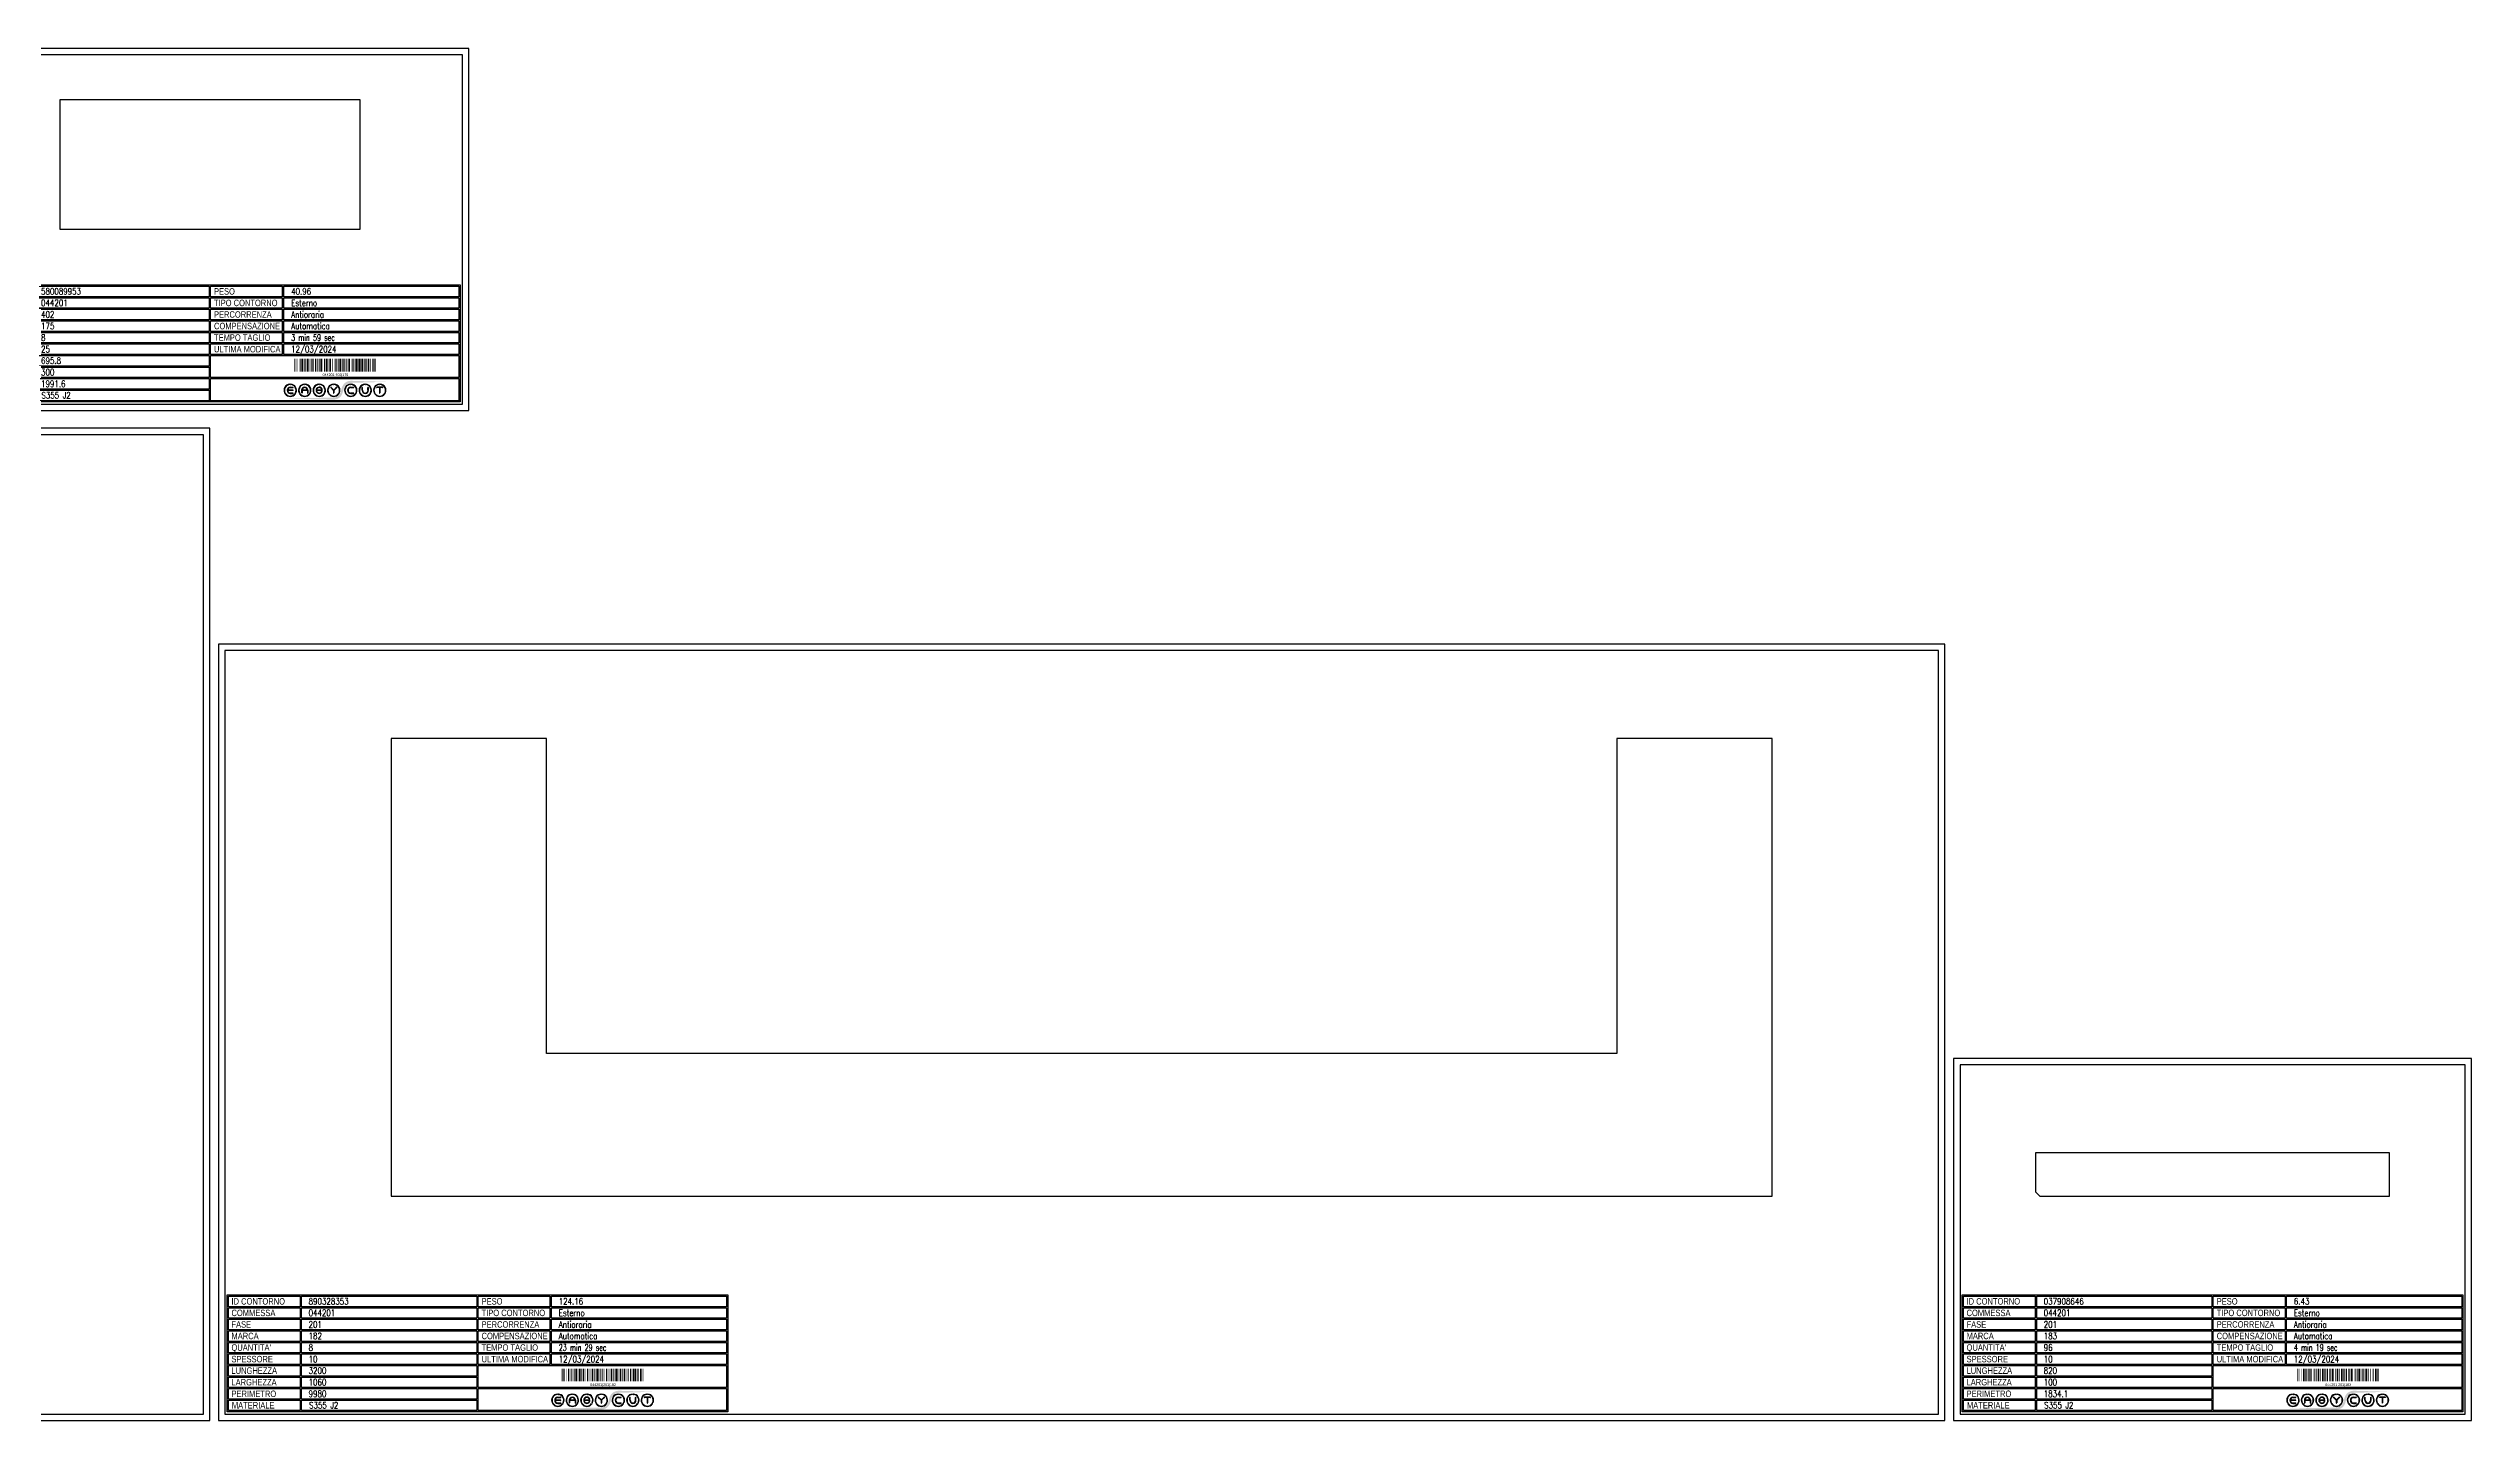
# Model space of a CAD drawing. Header units: millimetres. Extents: x 28039 to 145264, y 9873 to 40131.
# Drawn here: x 42145 to 47759, y 9873 to 13052 of the extents above; entities that cross this region are included whole.
import ezdxf
from ezdxf.enums import TextEntityAlignment as Align

# ---------------------------------------------------------------- set-up
doc = ezdxf.new("R2010")
doc.units = ezdxf.units.MM
doc.styles.add('EasyCutStyle', font='romans.shx', dxfattribs={"width": 0.8})
doc.styles.add('EasyCutStyle1', font='arial.ttf', dxfattribs={"width": 0.8})

# ---------------------------------------------------------------- blocks, each defined once
blk = doc.blocks.new('*U22')
at = {"color": 5}
blk.add_lwpolyline([(0, 0), (4000, 0), (4000, 2299), (0, 2299)], close=True, dxfattribs=at)
at = {"color": 7}
blk.add_lwpolyline([(15, 15), (3985, 15), (3985, 2284), (15, 2284)], close=True, dxfattribs=at)
at = {"color": 253}
blk.add_lwpolyline([(20, 291), (1180, 291), (1180, 20), (20, 20)], close=True, dxfattribs=at)
at = {"color": 2}
for points in [[(23, 288.1), (189.3, 288.1), (189.3, 263.7), (23, 263.7)], [(23, 288.1), (189.3, 288.1), (189.3, 263.7), (23, 263.7)], [(601.5, 288.1), (767.9, 288.1), (767.9, 263.7), (601.5, 263.7)], [(23, 261.4), (189.3, 261.4), (189.3, 237), (23, 237)], [(23, 234.6), (189.3, 234.6), (189.3, 210.2), (23, 210.2)], [(601.5, 261.4), (767.9, 261.4), (767.9, 237), (601.5, 237)], [(601.5, 234.6), (767.9, 234.6), (767.9, 210.2), (601.5, 210.2)], [(23, 207.9), (189.3, 207.9), (189.3, 183.4), (23, 183.4)], [(23, 181.1), (189.3, 181.1), (189.3, 156.7), (23, 156.7)], [(601.5, 207.9), (767.9, 207.9), (767.9, 183.4), (601.5, 183.4)], [(601.5, 181.1), (767.9, 181.1), (767.9, 156.7), (601.5, 156.7)], [(23, 154.3), (189.3, 154.3), (189.3, 129.9), (23, 129.9)], [(23, 127.6), (189.3, 127.6), (189.3, 103.1), (23, 103.1)], [(601.5, 154.3), (767.9, 154.3), (767.9, 129.9), (601.5, 129.9)], [(23, 100.8), (189.3, 100.8), (189.3, 76.4), (23, 76.4)], [(23, 74), (189.3, 74), (189.3, 49.6), (23, 49.6)], [(23, 47.3), (189.3, 47.3), (189.3, 22.9), (23, 22.9)]]:
    blk.add_lwpolyline(points, close=True, dxfattribs=at)
at = {"color": 1}
for points in [[(192.7, 288.1), (598.5, 288.1), (598.5, 263.7), (192.7, 263.7)], [(771.3, 288.1), (1177.2, 288.1), (1177.2, 263.7), (771.3, 263.7)], [(192.7, 261.4), (598.5, 261.4), (598.5, 237), (192.7, 237)], [(192.7, 234.6), (598.5, 234.6), (598.5, 210.2), (192.7, 210.2)], [(771.3, 261.4), (1177.2, 261.4), (1177.2, 237), (771.3, 237)], [(771.3, 234.6), (1177.2, 234.6), (1177.2, 210.2), (771.3, 210.2)], [(192.7, 207.9), (598.5, 207.9), (598.5, 183.4), (192.7, 183.4)], [(192.7, 181.1), (598.5, 181.1), (598.5, 156.7), (192.7, 156.7)], [(771.3, 207.9), (1177.2, 207.9), (1177.2, 183.4), (771.3, 183.4)], [(771.3, 181.1), (1177.2, 181.1), (1177.2, 156.7), (771.3, 156.7)], [(192.7, 154.3), (598.5, 154.3), (598.5, 129.9), (192.7, 129.9)], [(192.7, 127.6), (598.5, 127.6), (598.5, 103.1), (192.7, 103.1)], [(601.5, 127.6), (1177.2, 127.6), (1177.2, 76.4), (601.5, 76.4)], [(771.3, 154.3), (1177.2, 154.3), (1177.2, 129.9), (771.3, 129.9)], [(192.7, 100.8), (598.5, 100.8), (598.5, 76.4), (192.7, 76.4)], [(192.7, 74), (598.5, 74), (598.5, 49.6), (192.7, 49.6)], [(601.5, 74), (1177.2, 74), (1177.2, 22.9), (601.5, 22.9)], [(192.7, 47.3), (598.5, 47.3), (598.5, 22.9), (192.7, 22.9)]]:
    blk.add_lwpolyline(points, close=True, dxfattribs=at)
at = {"color": 161, "style": 'EasyCutStyle1', "width": 0.8}
for s, p in [('ID CONTORNO', (30.1, 268.6)), ('PESO', (609.6, 268.6)), ('COMMESSA', (30.1, 241.9)), ('FASE', (30.1, 215.1)), ('TIPO CONTORNO', (609.6, 241.9)), ('PERCORRENZA', (609.6, 215.1)), ("QUANTITA'", (30.1, 161.6)), ('MARCA', (30.1, 188.4)), ('TEMPO TAGLIO', (609.6, 161.6)), ('COMPENSAZIONE', (609.6, 188.4)), ('SPESSORE', (30.1, 134.8)), ('LUNGHEZZA', (30.1, 108.1)), ('ULTIMA MODIFICA', (609.6, 134.8)), ('LARGHEZZA', (30.1, 81.3)), ('PERIMETRO', (30.1, 54.5)), ('MATERIALE', (31, 27.8))]:
    blk.add_text(s, height=15, dxfattribs=at).set_placement(p)
at = {"style": 'EasyCutStyle'}
for tag, p, width in [('IDSHAPE', (208.9, 268.6), 0.8), ('WEIGTHSHAPE', (788.4, 268.6), 0.8), ('ORDERSHAPE', (208.9, 241.9), 0.8), ('PHASESHAPE', (208.9, 215.1), 0.8), ('TYPESHAPE', (788.4, 241.9), 0.8), ('JOUSHAPE', (788.4, 215.1), 0.8), ('QTASHAPE', (208.9, 161.6), 0.8), ('MKSHAPE', (208.9, 188.4), 0.8), ('TIMECUTSHAPE', (788.4, 161.6), 0.65), ('COMPSHAPE', (788.4, 188.4), 0.8), ('TKSHAPE', (208.9, 134.8), 0.8), ('LENGTHSHAPE', (208.9, 108.1), 0.8), ('LASTMODIFYSHAPE', (788.4, 134.8), 0.8), ('HEIGHTSHAPE', (208.9, 81.3), 0.8), ('PERIMETERSHAPE', (208.9, 54.5), 0.8), ('MATSHAPE', (209.8, 27.8), 0.8)]:
    blk.add_attdef(tag, p, '', height=15, dxfattribs=dict(at, width=width))
blk = doc.blocks.new('*U26')
at = {"color": 5}
blk.add_lwpolyline([(0, 0), (4000, 0), (4000, 1799), (0, 1799)], close=True, dxfattribs=at)
at = {"color": 7}
blk.add_lwpolyline([(15, 15), (3985, 15), (3985, 1784), (15, 1784)], close=True, dxfattribs=at)
at = {"color": 253}
blk.add_lwpolyline([(20, 291), (1180, 291), (1180, 20), (20, 20)], close=True, dxfattribs=at)
at = {"color": 2}
for points in [[(23, 288.1), (189.3, 288.1), (189.3, 263.7), (23, 263.7)], [(23, 288.1), (189.3, 288.1), (189.3, 263.7), (23, 263.7)], [(601.5, 288.1), (767.9, 288.1), (767.9, 263.7), (601.5, 263.7)], [(23, 261.4), (189.3, 261.4), (189.3, 237), (23, 237)], [(23, 234.6), (189.3, 234.6), (189.3, 210.2), (23, 210.2)], [(601.5, 261.4), (767.9, 261.4), (767.9, 237), (601.5, 237)], [(601.5, 234.6), (767.9, 234.6), (767.9, 210.2), (601.5, 210.2)], [(23, 207.9), (189.3, 207.9), (189.3, 183.4), (23, 183.4)], [(23, 181.1), (189.3, 181.1), (189.3, 156.7), (23, 156.7)], [(601.5, 207.9), (767.9, 207.9), (767.9, 183.4), (601.5, 183.4)], [(601.5, 181.1), (767.9, 181.1), (767.9, 156.7), (601.5, 156.7)], [(23, 154.3), (189.3, 154.3), (189.3, 129.9), (23, 129.9)], [(23, 127.6), (189.3, 127.6), (189.3, 103.1), (23, 103.1)], [(601.5, 154.3), (767.9, 154.3), (767.9, 129.9), (601.5, 129.9)], [(23, 100.8), (189.3, 100.8), (189.3, 76.4), (23, 76.4)], [(23, 74), (189.3, 74), (189.3, 49.6), (23, 49.6)], [(23, 47.3), (189.3, 47.3), (189.3, 22.9), (23, 22.9)]]:
    blk.add_lwpolyline(points, close=True, dxfattribs=at)
at = {"color": 1}
for points in [[(192.7, 288.1), (598.5, 288.1), (598.5, 263.7), (192.7, 263.7)], [(771.3, 288.1), (1177.2, 288.1), (1177.2, 263.7), (771.3, 263.7)], [(192.7, 261.4), (598.5, 261.4), (598.5, 237), (192.7, 237)], [(192.7, 234.6), (598.5, 234.6), (598.5, 210.2), (192.7, 210.2)], [(771.3, 261.4), (1177.2, 261.4), (1177.2, 237), (771.3, 237)], [(771.3, 234.6), (1177.2, 234.6), (1177.2, 210.2), (771.3, 210.2)], [(192.7, 207.9), (598.5, 207.9), (598.5, 183.4), (192.7, 183.4)], [(192.7, 181.1), (598.5, 181.1), (598.5, 156.7), (192.7, 156.7)], [(771.3, 207.9), (1177.2, 207.9), (1177.2, 183.4), (771.3, 183.4)], [(771.3, 181.1), (1177.2, 181.1), (1177.2, 156.7), (771.3, 156.7)], [(192.7, 154.3), (598.5, 154.3), (598.5, 129.9), (192.7, 129.9)], [(192.7, 127.6), (598.5, 127.6), (598.5, 103.1), (192.7, 103.1)], [(601.5, 127.6), (1177.2, 127.6), (1177.2, 76.4), (601.5, 76.4)], [(771.3, 154.3), (1177.2, 154.3), (1177.2, 129.9), (771.3, 129.9)], [(192.7, 100.8), (598.5, 100.8), (598.5, 76.4), (192.7, 76.4)], [(192.7, 74), (598.5, 74), (598.5, 49.6), (192.7, 49.6)], [(601.5, 74), (1177.2, 74), (1177.2, 22.9), (601.5, 22.9)], [(192.7, 47.3), (598.5, 47.3), (598.5, 22.9), (192.7, 22.9)]]:
    blk.add_lwpolyline(points, close=True, dxfattribs=at)
at = {"color": 161, "style": 'EasyCutStyle1', "width": 0.8}
for s, p in [('ID CONTORNO', (30.1, 268.6)), ('PESO', (609.6, 268.6)), ('COMMESSA', (30.1, 241.9)), ('FASE', (30.1, 215.1)), ('TIPO CONTORNO', (609.6, 241.9)), ('PERCORRENZA', (609.6, 215.1)), ("QUANTITA'", (30.1, 161.6)), ('MARCA', (30.1, 188.4)), ('TEMPO TAGLIO', (609.6, 161.6)), ('COMPENSAZIONE', (609.6, 188.4)), ('SPESSORE', (30.1, 134.8)), ('LUNGHEZZA', (30.1, 108.1)), ('ULTIMA MODIFICA', (609.6, 134.8)), ('LARGHEZZA', (30.1, 81.3)), ('PERIMETRO', (30.1, 54.5)), ('MATERIALE', (31, 27.8))]:
    blk.add_text(s, height=15, dxfattribs=at).set_placement(p)
at = {"style": 'EasyCutStyle'}
for tag, p, width in [('IDSHAPE', (208.9, 268.6), 0.8), ('WEIGTHSHAPE', (788.4, 268.6), 0.8), ('ORDERSHAPE', (208.9, 241.9), 0.8), ('PHASESHAPE', (208.9, 215.1), 0.8), ('TYPESHAPE', (788.4, 241.9), 0.8), ('JOUSHAPE', (788.4, 215.1), 0.8), ('QTASHAPE', (208.9, 161.6), 0.8), ('MKSHAPE', (208.9, 188.4), 0.8), ('TIMECUTSHAPE', (788.4, 161.6), 0.65), ('COMPSHAPE', (788.4, 188.4), 0.8), ('TKSHAPE', (208.9, 134.8), 0.8), ('LENGTHSHAPE', (208.9, 108.1), 0.8), ('LASTMODIFYSHAPE', (788.4, 134.8), 0.8), ('HEIGHTSHAPE', (208.9, 81.3), 0.8), ('PERIMETERSHAPE', (208.9, 54.5), 0.8), ('MATSHAPE', (209.8, 27.8), 0.8)]:
    blk.add_attdef(tag, p, '', height=15, dxfattribs=dict(at, width=width))
blk = doc.blocks.new('Logo')
h = blk.add_hatch(color=256)
h.set_gradient(color1=(255, 0, 0), color2=(255, 255, 0), tint=1)
h.paths.add_polyline_path([(20.5, 4.4, -0.339454), (37.1, 17.2), (118.6, 19.6), (37.1, 22, 0.339454), (15.8, 5.7), (13.2, -4.2, -0.339454), (-3.4, -16.9), (-118.2, -19.3), (-3.4, -21.7, 0.339454), (17.8, -5.4)])
for color, points in [(140, [(-115.9, -5.7, -1), (-116.7, -6.1, -0.520567), (-104.9, 14.3, -1), (-104.9, 13.5, 0.520567)]), (256, [(-97.3, 0.4), (-110, 0.4, -0.394366), (-103.7, 6.3), (-97.3, 6.3, 1), (-97.3, 7.2), (-103.7, 7.2, 1), (-103.7, -7.2), (-97.3, -7.2, 1), (-97.3, -6.3), (-103.7, -6.3, -0.394366), (-110, -0.4), (-97.3, -0.4, 1)]), (140, [(-91.4, -5.7, 1), (-90.6, -6.1, 0.520567), (-102.4, 14.3, 0.916853), (-102.6, 13.5, 0.043377), (-102.5, 13.5, -0.520567)]), (140, [(-82.3, -5.7, -1), (-83.1, -6.1, -0.520567), (-71.3, 14.3, -1), (-71.3, 13.5, 0.520567)]), (140, [(-57.8, -5.7, 1), (-57, -6.1, 0.520567), (-68.8, 14.3, 1), (-68.9, 13.5, -0.520567)]), (140, [(-48.7, -5.7, -1), (-49.5, -6.1, -0.520567), (-37.7, 14.3, -1), (-37.7, 13.5, 0.520567)]), (256, [(-31.2, -0.4, -0.486114), (-30.3, -1.5, -0.776377), (-42.6, -1.6, 1), (-43.4, -1.9, 0.776377), (-29.5, -1.7, 0.486114), (-31.2, 0.4), (-41.8, 0.4, -0.486114), (-42.6, 1.5, -0.776377), (-30.4, 1.6, 1), (-29.5, 1.9, 0.776377), (-43.5, 1.7, 0.486114), (-41.8, -0.4)]), (140, [(-24.2, -5.7, 1), (-23.4, -6.1, 0.520567), (-35.2, 14.3, 1), (-35.3, 13.5, -0.520567)]), (140, [(-15.1, -5.7, -1), (-15.9, -6.1, -0.520567), (-4.1, 14.3, -1), (-4.1, 13.5, 0.520567)]), (256, [(-9.3, 7.1, 1), (-10, 6.5), (-3.3, -0.2), (-3.3, -6.3, 1), (-2.4, -6.3), (-2.4, -0.2), (4.2, 6.5, 1), (3.6, 7.1), (-2.9, 0.6)]), (140, [(9.4, -5.7, 1), (10.2, -6.1, 0.520567), (-1.6, 14.3, 1), (-1.7, 13.5, -0.520567)]), (140, [(24.2, -5.7, -1), (23.4, -6.1, -0.520567), (35.2, 14.3, -1), (35.3, 13.5, 0.520567)]), (256, [(36.5, -7.2), (42.8, -7.2, 1), (42.8, -6.3), (36.5, -6.3, -1), (36.5, 6.3), (42.8, 6.3, 1), (42.8, 7.2), (36.5, 7.2, 1)]), (140, [(48.7, -5.7, 1), (49.5, -6.1, 0.520567), (37.7, 14.3, 1), (37.7, 13.5, -0.520567)]), (140, [(57.8, -5.7, -1), (57, -6.1, -0.520567), (68.8, 14.3, -1), (68.9, 13.5, 0.520567)]), (256, [(63.7, 0), (63.7, 6.3, 1), (62.9, 6.3), (62.9, 0, 1), (77.3, 0), (77.3, 6.3, 1), (76.4, 6.3), (76.4, 0, -1)]), (140, [(82.3, -5.7, 1), (83.1, -6.1, 0.520567), (71.3, 14.3, 1), (71.3, 13.5, -0.520567)]), (140, [(91.4, -5.7, -1), (90.6, -6.1, -0.520567), (102.4, 14.3, -1), (102.5, 13.5, 0.520567)]), (256, [(96.9, 7.2, 1), (96.9, 6.3), (103.2, 6.3), (103.2, -6.3, 1), (104.1, -6.3), (104.1, 6.3), (110.4, 6.3, 1), (110.4, 7.2)]), (140, [(115.9, -5.7, 1), (116.7, -6.1, 0.520567), (104.9, 14.3, 1), (104.9, 13.5, -0.520567)]), (140, [(-91.9, -8.3, 1), (-92.6, -7.8, -0.520567), (-114.8, -7.8, 1), (-115.5, -8.3, 0.520567)]), (140, [(-58.3, -8.3, 1), (-59, -7.8, -0.520567), (-81.2, -7.8, 1), (-81.9, -8.3, 0.520567)]), (140, [(-24.7, -8.3, 1), (-25.4, -7.8, -0.520567), (-47.6, -7.8, 1), (-48.3, -8.3, 0.520567)]), (140, [(8.9, -8.3, 1), (8.2, -7.8, -0.520567), (-14, -7.8, 1), (-14.7, -8.3, 0.520567)]), (140, [(48.3, -8.3, 1), (47.6, -7.8, -0.520567), (25.4, -7.8, 1), (24.7, -8.3, 0.520567)]), (140, [(81.9, -8.3, 1), (81.2, -7.8, -0.520567), (59, -7.8, 1), (58.3, -8.3, 0.520567)]), (140, [(115.5, -8.3, 1), (114.8, -7.8, -0.520567), (92.6, -7.8, 1), (91.9, -8.3, 0.520567)])]:
    blk.add_hatch(color=color).paths.add_polyline_path(points)
h = blk.add_hatch(color=256)
h.paths.add_polyline_path([(-63.7, -0.4), (-63.7, -6.3, 1), (-62.9, -6.3), (-62.9, 0, 1), (-77.3, 0), (-77.3, -6.3, 1), (-76.4, -6.3), (-76.4, -0.4)])
h.paths.add_polyline_path([(-76.4, 0.4, -0.933992), (-63.8, 0.4)], flags=16)
for p, q in [((-97.3, 0.4), (-110, 0.4)), ((-103.7, 7.2), (-97.3, 7.2)), ((-103.7, 6.3), (-97.3, 6.3)), ((-77.3, 0), (-77.3, -6.3)), ((-63.8, 0.4), (-76.4, 0.4)), ((-62.9, 0), (-62.9, -6.3)), ((-31.2, 0.4), (-41.8, 0.4)), ((-3.3, -0.2), (-10, 6.5)), ((-2.9, 0.6), (-9.3, 7.1)), ((-2.9, 0.6), (3.6, 7.1)), ((-2.4, -0.2), (4.2, 6.5)), ((36.5, 7.2), (42.8, 7.2)), ((36.5, 6.3), (42.8, 6.3)), ((62.9, 0), (62.9, 6.3)), ((63.7, 0), (63.7, 6.3)), ((76.4, 0), (76.4, 6.3)), ((77.3, 0), (77.3, 6.3)), ((110.4, 7.2), (96.9, 7.2)), ((103.2, 6.3), (96.9, 6.3)), ((103.2, 6.3), (103.2, -6.3)), ((104.1, 6.3), (104.1, -6.3)), ((110.4, 6.3), (104.1, 6.3)), ((-97.3, -0.4), (-110, -0.4)), ((-103.7, -6.3), (-97.3, -6.3)), ((-103.7, -7.2), (-97.3, -7.2)), ((-76.4, -0.4), (-76.4, -6.3)), ((-63.7, -0.4), (-76.4, -0.4)), ((-63.7, -0.4), (-63.7, -6.3)), ((-31.2, -0.4), (-41.8, -0.4)), ((-3.3, -0.2), (-3.3, -6.3)), ((-2.4, -0.2), (-2.4, -6.3)), ((36.5, -6.3), (42.8, -6.3)), ((36.5, -7.2), (42.8, -7.2))]:
    blk.add_line(p, q)
at = {"color": 140}
for centre, radius, start, end in [((-103.7, 0), 14.4, 95, 205), ((-103.7, 0), 13.5, 95, 205), ((-104.9, 13.9), 0.432, 275, 95), ((-102.5, 13.9), 0.432, 85, 265), ((-103.7, 0), 13.5, 335, 85), ((-103.7, 0), 14.4, 335, 85), ((-70.1, 0), 14.4, 95, 205), ((-70.1, 0), 13.5, 95, 205), ((-71.3, 13.9), 0.432, 275, 95), ((-68.9, 13.9), 0.432, 85, 265), ((-70.1, 0), 13.5, 335, 85), ((-70.1, 0), 14.4, 335, 85), ((-36.5, 0), 14.4, 95, 205), ((-36.5, 0), 13.5, 95, 205), ((-37.7, 13.9), 0.432, 275, 95), ((-35.3, 13.9), 0.432, 85, 265), ((-36.5, 0), 13.5, 335, 85), ((-36.5, 0), 14.4, 335, 85), ((-2.9, 0), 14.4, 95, 205), ((-2.9, 0), 13.5, 95, 205), ((-4.1, 13.9), 0.432, 275, 95), ((-1.7, 13.9), 0.432, 85, 265), ((-2.9, 0), 13.5, 335, 85), ((-2.9, 0), 14.4, 335, 85), ((36.5, 0), 14.4, 95, 205), ((36.5, 0), 13.5, 95, 205), ((35.3, 13.9), 0.432, 275, 95), ((37.7, 13.9), 0.432, 85, 265), ((36.5, 0), 14.4, 335, 85), ((36.5, 0), 13.5, 335, 85), ((70.1, 0), 14.4, 95, 205), ((70.1, 0), 13.5, 95, 205), ((68.9, 13.9), 0.432, 275, 95), ((71.3, 13.9), 0.432, 85, 265), ((70.1, 0), 14.4, 335, 85), ((70.1, 0), 13.5, 335, 85), ((103.7, 0), 14.4, 95, 205), ((103.7, 0), 13.5, 95, 205), ((102.5, 13.9), 0.432, 275, 95), ((104.9, 13.9), 0.432, 85, 265), ((103.7, 0), 14.4, 335, 85), ((103.7, 0), 13.5, 335, 85), ((-116.3, -5.9), 0.432, 205, 25), ((-115.1, -8), 0.432, 35, 215), ((-103.7, 0), 14.4, 215, 325), ((-103.7, 0), 13.5, 215, 325), ((-92.2, -8), 0.432, 325, 145), ((-91, -5.9), 0.432, 155, 335), ((-82.7, -5.9), 0.432, 205, 25), ((-81.5, -8), 0.432, 35, 215), ((-70.1, 0), 14.4, 215, 325), ((-70.1, 0), 13.5, 215, 325), ((-58.6, -8), 0.432, 325, 145), ((-57.4, -5.9), 0.432, 155, 335), ((-49.1, -5.9), 0.432, 205, 25), ((-47.9, -8), 0.432, 35, 215), ((-36.5, 0), 14.4, 215, 325), ((-36.5, 0), 13.5, 215, 325), ((-25, -8), 0.432, 325, 145), ((-23.8, -5.9), 0.432, 155, 335), ((-15.5, -5.9), 0.432, 205, 25), ((-14.3, -8), 0.432, 35, 215), ((-2.9, 0), 14.4, 215, 325), ((-2.9, 0), 13.5, 215, 325), ((8.6, -8), 0.432, 325, 145), ((9.8, -5.9), 0.432, 155, 335), ((23.8, -5.9), 0.432, 205, 25), ((25, -8), 0.432, 35, 215), ((36.5, 0), 14.4, 215, 325), ((36.5, 0), 13.5, 215, 325), ((47.9, -8), 0.432, 325, 145), ((49.1, -5.9), 0.432, 155, 335), ((57.4, -5.9), 0.432, 205, 25), ((58.6, -8), 0.432, 35, 215), ((70.1, 0), 14.4, 215, 325), ((70.1, 0), 13.5, 215, 325), ((81.5, -8), 0.432, 325, 145), ((82.7, -5.9), 0.432, 155, 335), ((91, -5.9), 0.432, 205, 25), ((92.2, -8), 0.432, 35, 215), ((103.7, 0), 14.4, 215, 325), ((103.7, 0), 13.5, 215, 325), ((115.1, -8), 0.432, 325, 145), ((116.3, -5.9), 0.432, 155, 335)]:
    blk.add_arc(centre, radius, start, end, dxfattribs=at)
for centre, radius, start, end in [((-103.7, 0), 7.2, 90, 270), ((-103.7, 0), 6.34, 90, 176.0904), ((-97.3, 6.8), 0.432, 270, 90), ((-97.3, 0), 0.432, 270, 90), ((-70.1, 0), 7.2, 0, 180), ((-70.1, 0), 6.34, 3.9096, 176.0904), ((-36.5, 0), 7.2, 15, 166.2998), ((-41.8, 1.3), 1.73, 166.2998, 270), ((-41.8, 1.3), 0.864, 166.2998, 270), ((-36.5, 0), 6.34, 15, 166.2998), ((-31.2, -1.3), 1.73, 346.2998, 90), ((-29.9, 1.8), 0.432, 195, 15), ((-9.6, 6.8), 0.432, 45, 225), ((3.9, 6.8), 0.432, 315, 135), ((36.5, 0), 7.2, 90, 270), ((36.5, 0), 6.34, 90, 270), ((42.8, 6.8), 0.432, 270, 90), ((63.3, 6.3), 0.432, 0, 180), ((70.1, 0), 7.2, 180, 0), ((70.1, 0), 6.34, 180, 0), ((76.8, 6.3), 0.432, 0, 180), ((96.9, 6.8), 0.432, 90, 270), ((110.4, 6.8), 0.432, 270, 90), ((-103.7, 0), 6.34, 183.9096, 270), ((-97.3, -6.8), 0.432, 270, 90), ((-76.8, -6.3), 0.432, 180, 0), ((-63.3, -6.3), 0.432, 180, 0), ((-43, -1.8), 0.432, 15, 195), ((-36.5, 0), 7.2, 195, 346.2998), ((-36.5, 0), 6.34, 195, 346.2998), ((-31.2, -1.3), 0.864, 346.2998, 90), ((-2.9, -6.3), 0.432, 180, 0), ((42.8, -6.8), 0.432, 270, 90), ((103.7, -6.3), 0.432, 180, 0)]:
    blk.add_arc(centre, radius, start, end)
blk = doc.blocks.new('BARCODE128_890328353', base_point=(43428.8, 9953.4))
at = {"linetype": 'Continuous'}
for points, const_width in [([(43429.8, 9953.4), (43429.8, 9983.4)], 2), ([(43432.3, 9953.4), (43432.3, 9983.4)], 1), ([(43435.3, 9953.4), (43435.3, 9983.4)], 1), ([(43440.3, 9953.4), (43440.3, 9983.4)], 1), ([(43444.3, 9953.4), (43444.3, 9983.4)], 3), ([(43447.8, 9953.4), (43447.8, 9983.4)], 2), ([(43451.8, 9953.4), (43451.8, 9983.4)], 2), ([(43455.3, 9953.4), (43455.3, 9983.4)], 1), ([(43459.3, 9953.4), (43459.3, 9983.4)], 3), ([(43462.8, 9953.4), (43462.8, 9983.4)], 2), ([(43466.3, 9953.4), (43466.3, 9983.4)], 1), ([(43470.3, 9953.4), (43470.3, 9983.4)], 3), ([(43473.8, 9953.4), (43473.8, 9983.4)], 2), ([(43478.3, 9953.4), (43478.3, 9983.4)], 3), ([(43482.3, 9953.4), (43482.3, 9983.4)], 1), ([(43484.3, 9953.4), (43484.3, 9983.4)], 1), ([(43488.3, 9953.4), (43488.3, 9983.4)], 3), ([(43491.8, 9953.4), (43491.8, 9983.4)], 2), ([(43495.3, 9953.4), (43495.3, 9983.4)], 1), ([(43499.3, 9953.4), (43499.3, 9983.4)], 3), ([(43503.8, 9953.4), (43503.8, 9983.4)], 2), ([(43506.3, 9953.4), (43506.3, 9983.4)], 1), ([(43508.3, 9953.4), (43508.3, 9983.4)], 1), ([(43511.8, 9953.4), (43511.8, 9983.4)], 4), ([(43517.8, 9953.4), (43517.8, 9983.4)], 2), ([(43522.3, 9953.4), (43522.3, 9983.4)], 3), ([(43526.3, 9953.4), (43526.3, 9983.4)], 1), ([(43528.3, 9953.4), (43528.3, 9983.4)], 1), ([(43532.3, 9953.4), (43532.3, 9983.4)], 3), ([(43535.8, 9953.4), (43535.8, 9983.4)], 2), ([(43539.3, 9953.4), (43539.3, 9983.4)], 1), ([(43543.3, 9953.4), (43543.3, 9983.4)], 3), ([(43547.8, 9953.4), (43547.8, 9983.4)], 2), ([(43550.3, 9953.4), (43550.3, 9983.4)], 1), ([(43552.3, 9953.4), (43552.3, 9983.4)], 1), ([(43555.8, 9953.4), (43555.8, 9983.4)], 4), ([(43561.3, 9953.4), (43561.3, 9983.4)], 1), ([(43565.3, 9953.4), (43565.3, 9983.4)], 3), ([(43569.8, 9953.4), (43569.8, 9983.4)], 2), ([(43573.3, 9953.4), (43573.3, 9983.4)], 3), ([(43576.3, 9953.4), (43576.3, 9983.4)], 1), ([(43579.8, 9953.4), (43579.8, 9983.4)], 2), ([(43583.8, 9953.4), (43583.8, 9983.4)], 2), ([(43588.3, 9953.4), (43588.3, 9983.4)], 3), ([(43592.3, 9953.4), (43592.3, 9983.4)], 1), ([(43595.3, 9953.4), (43595.3, 9983.4)], 3), ([(43599.8, 9953.4), (43599.8, 9983.4)], 4), ([(43603.3, 9953.4), (43603.3, 9983.4)], 1), ([(43605.8, 9953.4), (43605.8, 9983.4)], 2), ([(43611.3, 9953.4), (43611.3, 9983.4)], 3), ([(43614.3, 9953.4), (43614.3, 9983.4)], 1), ([(43616.8, 9953.4), (43616.8, 9983.4)], 2)]:
    blk.add_lwpolyline(points, dxfattribs=dict(at, const_width=const_width))
blk.add_text('044201|201|182', height=6).set_placement((43524.3, 9942.9), align=Align.CENTER)
blk = doc.blocks.new('*U4')
at = {"color": 5}
blk.add_lwpolyline([(0, 0), (1200, 0), (1200, 839), (0, 839)], close=True, dxfattribs=at)
at = {"color": 7}
blk.add_lwpolyline([(15, 15), (1185, 15), (1185, 824), (15, 824)], close=True, dxfattribs=at)
at = {"color": 253}
blk.add_lwpolyline([(20, 291), (1180, 291), (1180, 20), (20, 20)], close=True, dxfattribs=at)
at = {"color": 2}
for points in [[(23, 288.1), (189.3, 288.1), (189.3, 263.7), (23, 263.7)], [(23, 288.1), (189.3, 288.1), (189.3, 263.7), (23, 263.7)], [(601.5, 288.1), (767.9, 288.1), (767.9, 263.7), (601.5, 263.7)], [(23, 261.4), (189.3, 261.4), (189.3, 237), (23, 237)], [(23, 234.6), (189.3, 234.6), (189.3, 210.2), (23, 210.2)], [(601.5, 261.4), (767.9, 261.4), (767.9, 237), (601.5, 237)], [(601.5, 234.6), (767.9, 234.6), (767.9, 210.2), (601.5, 210.2)], [(23, 207.9), (189.3, 207.9), (189.3, 183.4), (23, 183.4)], [(23, 181.1), (189.3, 181.1), (189.3, 156.7), (23, 156.7)], [(601.5, 207.9), (767.9, 207.9), (767.9, 183.4), (601.5, 183.4)], [(601.5, 181.1), (767.9, 181.1), (767.9, 156.7), (601.5, 156.7)], [(23, 154.3), (189.3, 154.3), (189.3, 129.9), (23, 129.9)], [(23, 127.6), (189.3, 127.6), (189.3, 103.1), (23, 103.1)], [(601.5, 154.3), (767.9, 154.3), (767.9, 129.9), (601.5, 129.9)], [(23, 100.8), (189.3, 100.8), (189.3, 76.4), (23, 76.4)], [(23, 74), (189.3, 74), (189.3, 49.6), (23, 49.6)], [(23, 47.3), (189.3, 47.3), (189.3, 22.9), (23, 22.9)]]:
    blk.add_lwpolyline(points, close=True, dxfattribs=at)
at = {"color": 1}
for points in [[(192.7, 288.1), (598.5, 288.1), (598.5, 263.7), (192.7, 263.7)], [(771.3, 288.1), (1177.2, 288.1), (1177.2, 263.7), (771.3, 263.7)], [(192.7, 261.4), (598.5, 261.4), (598.5, 237), (192.7, 237)], [(192.7, 234.6), (598.5, 234.6), (598.5, 210.2), (192.7, 210.2)], [(771.3, 261.4), (1177.2, 261.4), (1177.2, 237), (771.3, 237)], [(771.3, 234.6), (1177.2, 234.6), (1177.2, 210.2), (771.3, 210.2)], [(192.7, 207.9), (598.5, 207.9), (598.5, 183.4), (192.7, 183.4)], [(192.7, 181.1), (598.5, 181.1), (598.5, 156.7), (192.7, 156.7)], [(771.3, 207.9), (1177.2, 207.9), (1177.2, 183.4), (771.3, 183.4)], [(771.3, 181.1), (1177.2, 181.1), (1177.2, 156.7), (771.3, 156.7)], [(192.7, 154.3), (598.5, 154.3), (598.5, 129.9), (192.7, 129.9)], [(192.7, 127.6), (598.5, 127.6), (598.5, 103.1), (192.7, 103.1)], [(601.5, 127.6), (1177.2, 127.6), (1177.2, 76.4), (601.5, 76.4)], [(771.3, 154.3), (1177.2, 154.3), (1177.2, 129.9), (771.3, 129.9)], [(192.7, 100.8), (598.5, 100.8), (598.5, 76.4), (192.7, 76.4)], [(192.7, 74), (598.5, 74), (598.5, 49.6), (192.7, 49.6)], [(601.5, 74), (1177.2, 74), (1177.2, 22.9), (601.5, 22.9)], [(192.7, 47.3), (598.5, 47.3), (598.5, 22.9), (192.7, 22.9)]]:
    blk.add_lwpolyline(points, close=True, dxfattribs=at)
at = {"color": 161, "style": 'EasyCutStyle1', "width": 0.8}
for s, p in [('ID CONTORNO', (30.1, 268.6)), ('PESO', (609.6, 268.6)), ('COMMESSA', (30.1, 241.9)), ('FASE', (30.1, 215.1)), ('TIPO CONTORNO', (609.6, 241.9)), ('PERCORRENZA', (609.6, 215.1)), ("QUANTITA'", (30.1, 161.6)), ('MARCA', (30.1, 188.4)), ('TEMPO TAGLIO', (609.6, 161.6)), ('COMPENSAZIONE', (609.6, 188.4)), ('SPESSORE', (30.1, 134.8)), ('LUNGHEZZA', (30.1, 108.1)), ('ULTIMA MODIFICA', (609.6, 134.8)), ('LARGHEZZA', (30.1, 81.3)), ('PERIMETRO', (30.1, 54.5)), ('MATERIALE', (31, 27.8))]:
    blk.add_text(s, height=15, dxfattribs=at).set_placement(p)
at = {"style": 'EasyCutStyle'}
for tag, p, width in [('IDSHAPE', (208.9, 268.6), 0.8), ('WEIGTHSHAPE', (788.4, 268.6), 0.8), ('ORDERSHAPE', (208.9, 241.9), 0.8), ('PHASESHAPE', (208.9, 215.1), 0.8), ('TYPESHAPE', (788.4, 241.9), 0.8), ('JOUSHAPE', (788.4, 215.1), 0.8), ('QTASHAPE', (208.9, 161.6), 0.8), ('MKSHAPE', (208.9, 188.4), 0.8), ('TIMECUTSHAPE', (788.4, 161.6), 0.65), ('COMPSHAPE', (788.4, 188.4), 0.8), ('TKSHAPE', (208.9, 134.8), 0.8), ('LENGTHSHAPE', (208.9, 108.1), 0.8), ('LASTMODIFYSHAPE', (788.4, 134.8), 0.8), ('HEIGHTSHAPE', (208.9, 81.3), 0.8), ('PERIMETERSHAPE', (208.9, 54.5), 0.8), ('MATSHAPE', (209.8, 27.8), 0.8)]:
    blk.add_attdef(tag, p, '', height=15, dxfattribs=dict(at, width=width))
blk = doc.blocks.new('BARCODE128_037908646', base_point=(47448.8, 9953.4))
at = {"linetype": 'Continuous'}
for points, const_width in [([(47449.8, 9953.4), (47449.8, 9983.4)], 2), ([(47452.3, 9953.4), (47452.3, 9983.4)], 1), ([(47455.3, 9953.4), (47455.3, 9983.4)], 1), ([(47460.3, 9953.4), (47460.3, 9983.4)], 1), ([(47464.3, 9953.4), (47464.3, 9983.4)], 3), ([(47467.8, 9953.4), (47467.8, 9983.4)], 2), ([(47471.8, 9953.4), (47471.8, 9983.4)], 2), ([(47475.3, 9953.4), (47475.3, 9983.4)], 1), ([(47479.3, 9953.4), (47479.3, 9983.4)], 3), ([(47482.8, 9953.4), (47482.8, 9983.4)], 2), ([(47486.3, 9953.4), (47486.3, 9983.4)], 1), ([(47490.3, 9953.4), (47490.3, 9983.4)], 3), ([(47493.8, 9953.4), (47493.8, 9983.4)], 2), ([(47498.3, 9953.4), (47498.3, 9983.4)], 3), ([(47502.3, 9953.4), (47502.3, 9983.4)], 1), ([(47504.3, 9953.4), (47504.3, 9983.4)], 1), ([(47508.3, 9953.4), (47508.3, 9983.4)], 3), ([(47511.8, 9953.4), (47511.8, 9983.4)], 2), ([(47515.3, 9953.4), (47515.3, 9983.4)], 1), ([(47519.3, 9953.4), (47519.3, 9983.4)], 3), ([(47523.8, 9953.4), (47523.8, 9983.4)], 2), ([(47526.3, 9953.4), (47526.3, 9983.4)], 1), ([(47528.3, 9953.4), (47528.3, 9983.4)], 1), ([(47531.8, 9953.4), (47531.8, 9983.4)], 4), ([(47537.8, 9953.4), (47537.8, 9983.4)], 2), ([(47542.3, 9953.4), (47542.3, 9983.4)], 3), ([(47546.3, 9953.4), (47546.3, 9983.4)], 1), ([(47548.3, 9953.4), (47548.3, 9983.4)], 1), ([(47552.3, 9953.4), (47552.3, 9983.4)], 3), ([(47555.8, 9953.4), (47555.8, 9983.4)], 2), ([(47559.3, 9953.4), (47559.3, 9983.4)], 1), ([(47563.3, 9953.4), (47563.3, 9983.4)], 3), ([(47567.8, 9953.4), (47567.8, 9983.4)], 2), ([(47570.3, 9953.4), (47570.3, 9983.4)], 1), ([(47572.3, 9953.4), (47572.3, 9983.4)], 1), ([(47575.8, 9953.4), (47575.8, 9983.4)], 4), ([(47581.3, 9953.4), (47581.3, 9983.4)], 1), ([(47585.3, 9953.4), (47585.3, 9983.4)], 3), ([(47589.8, 9953.4), (47589.8, 9983.4)], 2), ([(47593.3, 9953.4), (47593.3, 9983.4)], 3), ([(47596.3, 9953.4), (47596.3, 9983.4)], 1), ([(47599.8, 9953.4), (47599.8, 9983.4)], 2), ([(47603.8, 9953.4), (47603.8, 9983.4)], 2), ([(47607.3, 9953.4), (47607.3, 9983.4)], 1), ([(47610.3, 9953.4), (47610.3, 9983.4)], 3), ([(47614.3, 9953.4), (47614.3, 9983.4)], 1), ([(47619.8, 9953.4), (47619.8, 9983.4)], 2), ([(47623.3, 9953.4), (47623.3, 9983.4)], 1), ([(47625.8, 9953.4), (47625.8, 9983.4)], 2), ([(47631.3, 9953.4), (47631.3, 9983.4)], 3), ([(47634.3, 9953.4), (47634.3, 9983.4)], 1), ([(47636.8, 9953.4), (47636.8, 9983.4)], 2)]:
    blk.add_lwpolyline(points, dxfattribs=dict(at, const_width=const_width))
blk.add_text('044201|201|183', height=6).set_placement((47544.3, 9942.9), align=Align.CENTER)
blk = doc.blocks.new('BARCODE128_580089953', base_point=(42808.8, 12293.4))
at = {"linetype": 'Continuous'}
for points, const_width in [([(42809.8, 12293.4), (42809.8, 12323.4)], 2), ([(42812.3, 12293.4), (42812.3, 12323.4)], 1), ([(42815.3, 12293.4), (42815.3, 12323.4)], 1), ([(42820.3, 12293.4), (42820.3, 12323.4)], 1), ([(42824.3, 12293.4), (42824.3, 12323.4)], 3), ([(42827.8, 12293.4), (42827.8, 12323.4)], 2), ([(42831.8, 12293.4), (42831.8, 12323.4)], 2), ([(42835.3, 12293.4), (42835.3, 12323.4)], 1), ([(42839.3, 12293.4), (42839.3, 12323.4)], 3), ([(42842.8, 12293.4), (42842.8, 12323.4)], 2), ([(42846.3, 12293.4), (42846.3, 12323.4)], 1), ([(42850.3, 12293.4), (42850.3, 12323.4)], 3), ([(42853.8, 12293.4), (42853.8, 12323.4)], 2), ([(42858.3, 12293.4), (42858.3, 12323.4)], 3), ([(42862.3, 12293.4), (42862.3, 12323.4)], 1), ([(42864.3, 12293.4), (42864.3, 12323.4)], 1), ([(42868.3, 12293.4), (42868.3, 12323.4)], 3), ([(42871.8, 12293.4), (42871.8, 12323.4)], 2), ([(42875.3, 12293.4), (42875.3, 12323.4)], 1), ([(42879.3, 12293.4), (42879.3, 12323.4)], 3), ([(42883.8, 12293.4), (42883.8, 12323.4)], 2), ([(42886.3, 12293.4), (42886.3, 12323.4)], 1), ([(42888.3, 12293.4), (42888.3, 12323.4)], 1), ([(42891.8, 12293.4), (42891.8, 12323.4)], 4), ([(42897.8, 12293.4), (42897.8, 12323.4)], 2), ([(42901.3, 12293.4), (42901.3, 12323.4)], 1), ([(42905.3, 12293.4), (42905.3, 12323.4)], 3), ([(42908.3, 12293.4), (42908.3, 12323.4)], 1), ([(42912.3, 12293.4), (42912.3, 12323.4)], 3), ([(42915.8, 12293.4), (42915.8, 12323.4)], 2), ([(42919.8, 12293.4), (42919.8, 12323.4)], 2), ([(42924.3, 12293.4), (42924.3, 12323.4)], 3), ([(42928.3, 12293.4), (42928.3, 12323.4)], 1), ([(42930.3, 12293.4), (42930.3, 12323.4)], 1), ([(42932.3, 12293.4), (42932.3, 12323.4)], 1), ([(42935.8, 12293.4), (42935.8, 12323.4)], 4), ([(42941.3, 12293.4), (42941.3, 12323.4)], 1), ([(42945.3, 12293.4), (42945.3, 12323.4)], 3), ([(42949.8, 12293.4), (42949.8, 12323.4)], 2), ([(42953.3, 12293.4), (42953.3, 12323.4)], 3), ([(42956.8, 12293.4), (42956.8, 12323.4)], 2), ([(42960.3, 12293.4), (42960.3, 12323.4)], 3), ([(42963.8, 12293.4), (42963.8, 12323.4)], 2), ([(42967.3, 12293.4), (42967.3, 12323.4)], 3), ([(42971.3, 12293.4), (42971.3, 12323.4)], 1), ([(42974.3, 12293.4), (42974.3, 12323.4)], 1), ([(42976.8, 12293.4), (42976.8, 12323.4)], 2), ([(42981.3, 12293.4), (42981.3, 12323.4)], 3), ([(42985.8, 12293.4), (42985.8, 12323.4)], 2), ([(42991.3, 12293.4), (42991.3, 12323.4)], 3), ([(42994.3, 12293.4), (42994.3, 12323.4)], 1), ([(42996.8, 12293.4), (42996.8, 12323.4)], 2)]:
    blk.add_lwpolyline(points, dxfattribs=dict(at, const_width=const_width))
blk.add_text('044201|402|175', height=6).set_placement((42904.3, 12282.9), align=Align.CENTER)

msp = doc.modelspace()

# ---------------------------------------------------------------- linework, layer by layer
at = {"color": 2}
for points in [[(42171, 12633.4), (42866.7, 12633.4), (42866.7, 12933.4), (42171, 12933.4)], [(42938.8, 10393.4), (46138.8, 10393.4), (46138.8, 11453.4), (45778.8, 11453.4), (45778.8, 10723.4), (43298.8, 10723.4), (43298.8, 11453.4), (42938.8, 11453.4)], [(46748.8, 10403.4), (46758.8, 10393.4), (47568.8, 10393.4), (47568.8, 10493.4), (46748.8, 10493.4)]]:
    msp.add_lwpolyline(points, close=True, dxfattribs=at)

# ---------------------------------------------------------------- block references
for name, p, values in [('*U4', (41918.8, 12213.4), {'IDSHAPE': '580089953', 'ORDERSHAPE': '044201', 'PHASESHAPE': '402', 'MKSHAPE': '175', 'TKSHAPE': '25', 'LENGTHSHAPE': '695.8', 'HEIGHTSHAPE': '300', 'MATSHAPE': 'S355 J2', 'LASTMODIFYSHAPE': '12/03/2024', 'PERIMETERSHAPE': '1991.6', 'WEIGTHSHAPE': '40.96', 'TYPESHAPE': 'Esterno', 'JOUSHAPE': 'Antioraria', 'COMPSHAPE': 'Automatica', 'TIMECUTSHAPE': '3 min 59 sec', 'QTASHAPE': '8'}), ('*U22', (38518.8, 9873.4), {'IDSHAPE': '388499158', 'ORDERSHAPE': '044201', 'PHASESHAPE': '201', 'MKSHAPE': '181', 'TKSHAPE': '10', 'LENGTHSHAPE': '3200', 'HEIGHTSHAPE': '1560', 'MATSHAPE': 'S355 J2', 'LASTMODIFYSHAPE': '12/03/2024', 'PERIMETERSHAPE': '10980', 'WEIGTHSHAPE': '249.76', 'TYPESHAPE': 'Esterno', 'JOUSHAPE': 'Antioraria', 'COMPSHAPE': 'Automatica', 'TIMECUTSHAPE': '25 min 50 sec', 'QTASHAPE': '8'}), ('*U26', (42538.8, 9873.4), {'IDSHAPE': '890328353', 'ORDERSHAPE': '044201', 'PHASESHAPE': '201', 'MKSHAPE': '182', 'TKSHAPE': '10', 'LENGTHSHAPE': '3200', 'HEIGHTSHAPE': '1060', 'MATSHAPE': 'S355 J2', 'LASTMODIFYSHAPE': '12/03/2024', 'PERIMETERSHAPE': '9980', 'WEIGTHSHAPE': '124.16', 'TYPESHAPE': 'Esterno', 'JOUSHAPE': 'Antioraria', 'COMPSHAPE': 'Automatica', 'TIMECUTSHAPE': '23 min 29 sec', 'QTASHAPE': '8'}), ('*U4', (46558.8, 9873.4), {'IDSHAPE': '037908646', 'ORDERSHAPE': '044201', 'PHASESHAPE': '201', 'MKSHAPE': '183', 'TKSHAPE': '10', 'LENGTHSHAPE': '820', 'HEIGHTSHAPE': '100', 'MATSHAPE': 'S355 J2', 'LASTMODIFYSHAPE': '12/03/2024', 'PERIMETERSHAPE': '1834.1', 'WEIGTHSHAPE': '6.43', 'TYPESHAPE': 'Esterno', 'JOUSHAPE': 'Antioraria', 'COMPSHAPE': 'Automatica', 'TIMECUTSHAPE': '4 min 19 sec', 'QTASHAPE': '96'})]:
    msp.add_blockref(name, p).add_auto_attribs(values)
for name, p in [('BARCODE128_580089953', (42714.3, 12303.9)), ('Logo', (42808.8, 12260.4)), ('BARCODE128_890328353', (43334.3, 9963.9)), ('BARCODE128_037908646', (47354.3, 9963.9)), ('Logo', (43428.8, 9920.4)), ('Logo', (47448.8, 9920.4))]:
    msp.add_blockref(name, p)

doc.saveas('drawing.dxf')
